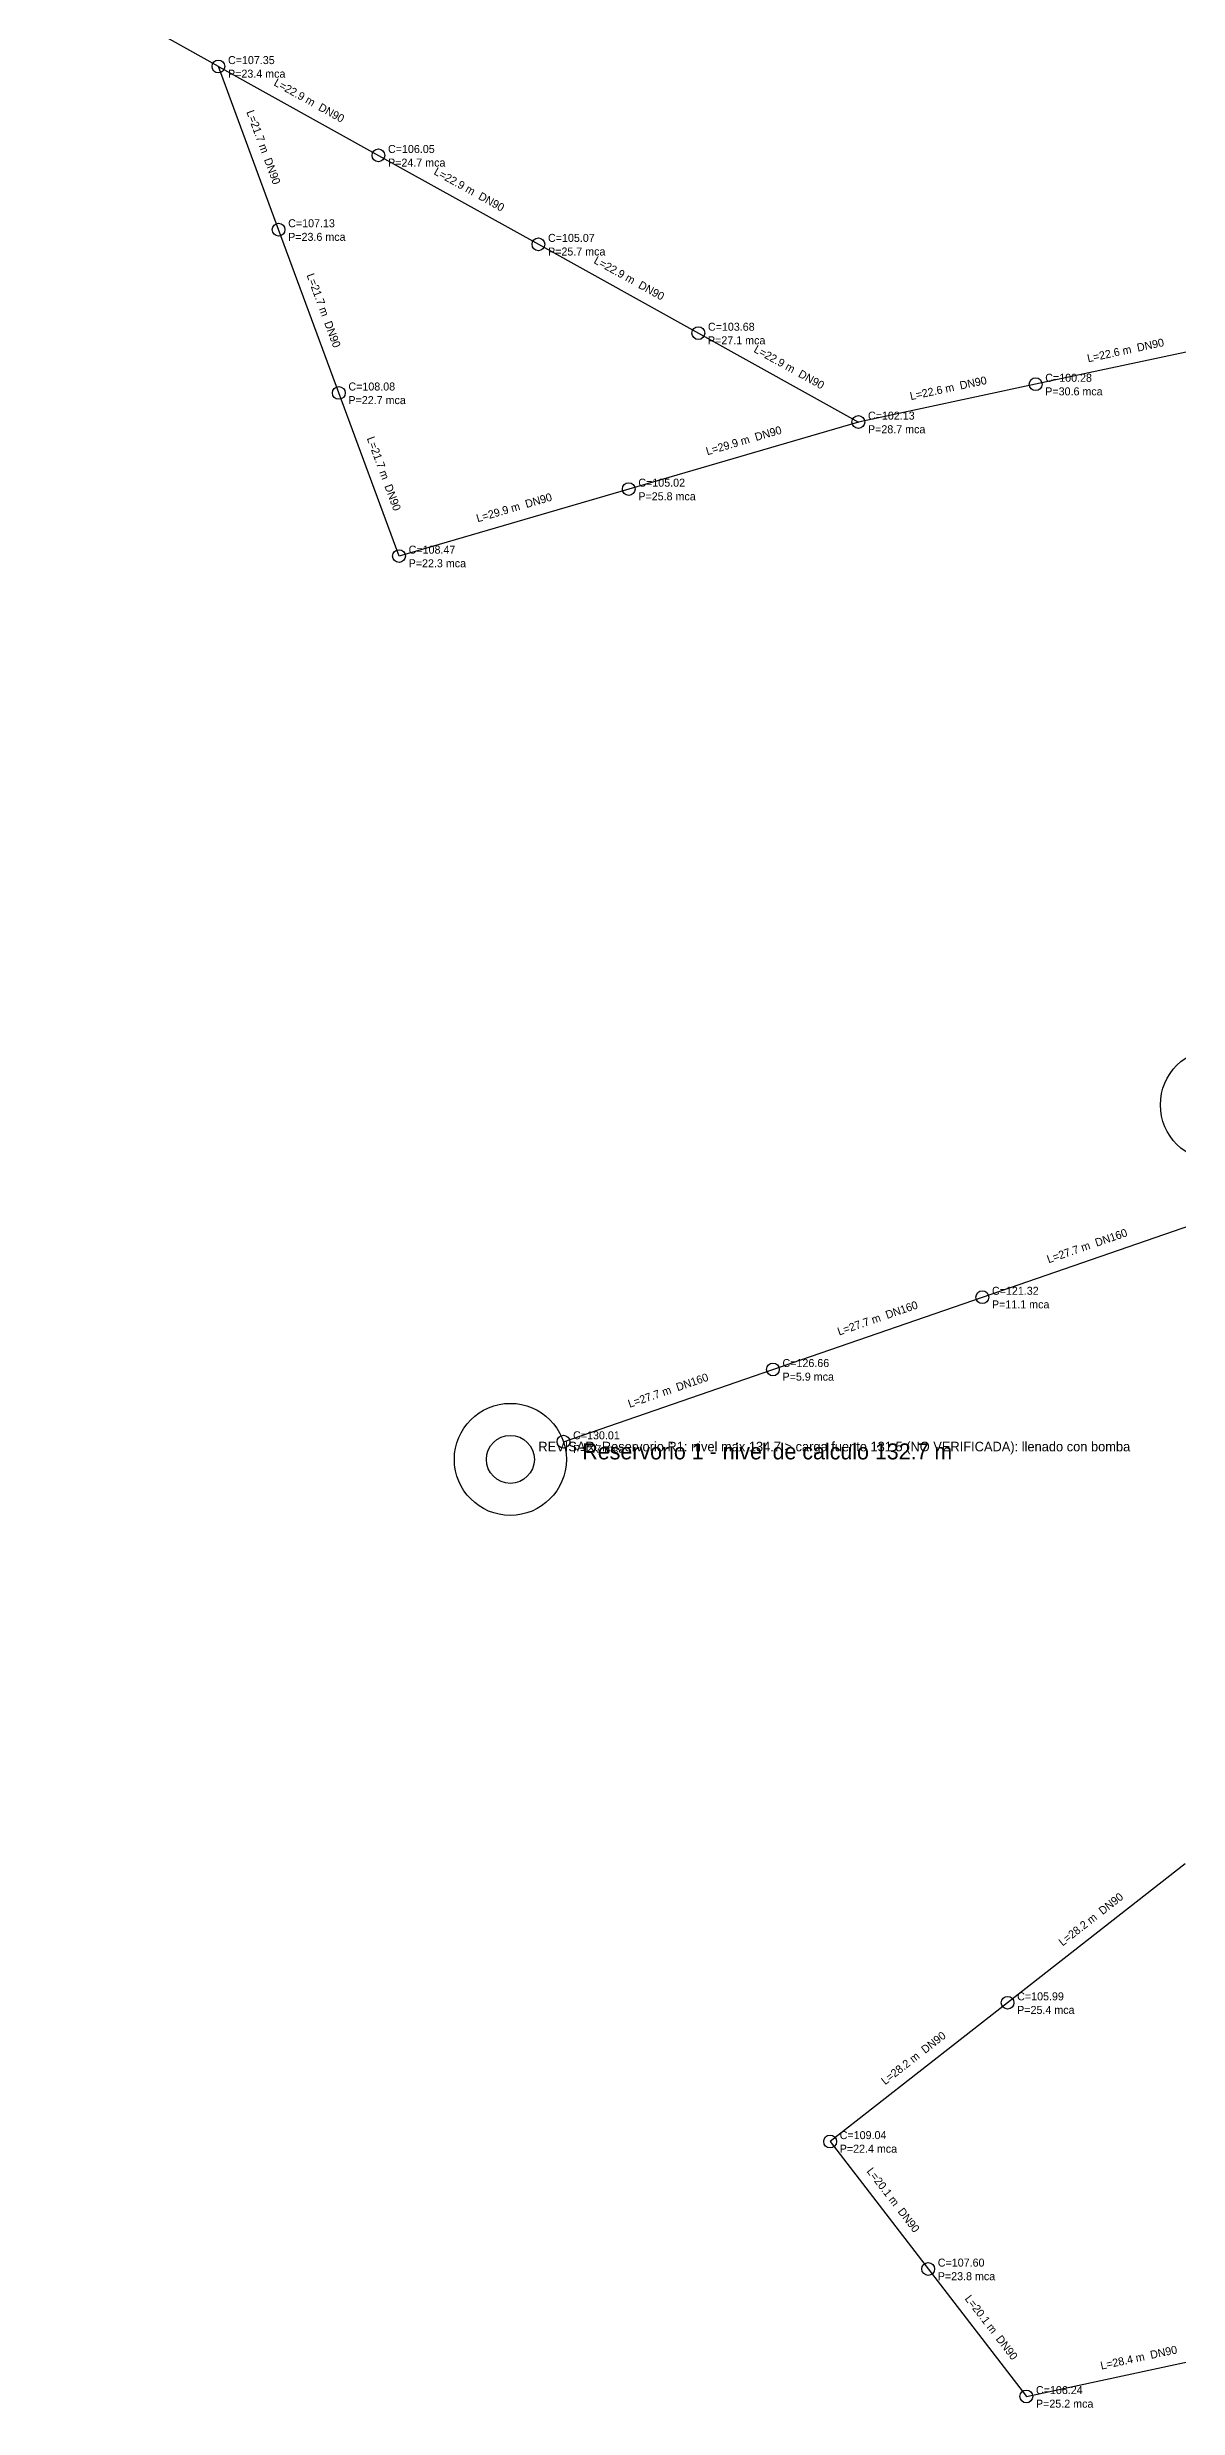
# Model space of a CAD drawing. Extents: x 308163 to 309183, y 8622711 to 8623256.
# Drawn here: x 308241.7 to 308383, y 8622719.3 to 8623014.3 of the extents above; entities that cross this region are included whole.
import ezdxf

# ---------------------------------------------------------------- set-up
doc = ezdxf.new("R2010")
doc.units = 0
for name, color, linetype in [('EPANET_NODO_P_15_25', 2, 'CONTINUOUS'), ('EPANET_NODO_P_25_35', 3, 'CONTINUOUS'), ('EPANET_NODO_P_menor15', 1, 'CONTINUOUS'), ('EPANET_NODO_TXT', 7, 'CONTINUOUS'), ('EPANET_RESERVORIO', 5, 'CONTINUOUS'), ('EPANET_REVISAR', 6, 'CONTINUOUS'), ('EPANET_TUBO_DN160', 3, 'CONTINUOUS'), ('EPANET_TUBO_DN90', 6, 'CONTINUOUS'), ('EPANET_TUBO_TXT', 8, 'CONTINUOUS')]:
    doc.layers.add(name, color=color, linetype=linetype)

msp = doc.modelspace()

# ---------------------------------------------------------------- linework, layer by layer
at = {"layer": 'EPANET_NODO_P_15_25'}
for centre in [(308263.09, 8623011.87), (308283.09, 8623000.76), (308270.61, 8622991.48), (308278.14, 8622971.08), (308285.67, 8622950.69), (308339.55, 8622752.57), (308351.81, 8622736.64)]:
    msp.add_circle(centre, 0.8, dxfattribs=at)
at = {"layer": 'EPANET_NODO_P_25_35'}
for centre in [(308303.09, 8622989.65), (308323.08, 8622978.55), (308365.24, 8622972.17), (308343.08, 8622967.44), (308314.38, 8622959.06), (308361.73, 8622769.91), (308364.08, 8622720.71)]:
    msp.add_circle(centre, 0.8, dxfattribs=at)
at = {"layer": 'EPANET_NODO_P_menor15'}
for centre in [(308358.58, 8622858.08), (308332.4, 8622849.05), (308306.22, 8622840.02)]:
    msp.add_circle(centre, 0.8, dxfattribs=at)
at = {"layer": 'EPANET_RESERVORIO'}
for centre in [(308387.84, 8622882.11), (308299.58, 8622837.81)]:
    msp.add_circle(centre, 7, dxfattribs=at)
at = {"layer": 'EPANET_REVISAR'}
msp.add_circle((308299.58, 8622837.814), 3, dxfattribs=at)
at = {"layer": 'EPANET_TUBO_DN160'}
for p, q in [((308358.58, 8622858.08), (308384.77, 8622867.11)), ((308332.4, 8622849.05), (308358.58, 8622858.08)), ((308306.22, 8622840.02), (308332.4, 8622849.05))]:
    msp.add_line(p, q, dxfattribs=at)
at = {"layer": 'EPANET_TUBO_DN90'}
for p, q in [((308263.09, 8623011.87), (308241.69, 8623023.84)), ((308270.61, 8622991.48), (308263.09, 8623011.87)), ((308263.09, 8623011.87), (308283.09, 8623000.76)), ((308283.09, 8623000.76), (308303.09, 8622989.65)), ((308278.14, 8622971.08), (308270.61, 8622991.48)), ((308303.09, 8622989.65), (308323.08, 8622978.55)), ((308323.08, 8622978.55), (308343.08, 8622967.44)), ((308387.39, 8622976.9), (308365.24, 8622972.17)), ((308285.67, 8622950.69), (308278.14, 8622971.08)), ((308365.24, 8622972.17), (308343.08, 8622967.44)), ((308343.08, 8622967.44), (308314.38, 8622959.06)), ((308314.38, 8622959.06), (308285.67, 8622950.69)), ((308383.91, 8622787.26), (308361.73, 8622769.91)), ((308361.73, 8622769.91), (308339.55, 8622752.57)), ((308339.55, 8622752.57), (308351.81, 8622736.64)), ((308351.81, 8622736.64), (308364.08, 8622720.71)), ((308364.08, 8622720.71), (308391.86, 8622726.69))]:
    msp.add_line(p, q, dxfattribs=at)

# ---------------------------------------------------------------- texts
at = {"layer": 'EPANET_NODO_TXT'}
for s, height, p in [('C=107.35', 1, (308264.29, 8623012.17)), ('P=23.4 mca', 1, (308264.29, 8623010.47)), ('C=106.05', 1, (308284.29, 8623001.06)), ('P=24.7 mca', 1, (308284.29, 8622999.36)), ('C=107.13', 1, (308271.81, 8622991.78)), ('P=23.6 mca', 1, (308271.81, 8622990.08)), ('C=105.07', 1, (308304.29, 8622989.95)), ('P=25.7 mca', 1, (308304.29, 8622988.25)), ('C=103.68', 1, (308324.28, 8622978.85)), ('P=27.1 mca', 1, (308324.28, 8622977.15)), ('C=108.08', 1, (308279.34, 8622971.38)), ('C=100.28', 1, (308366.44, 8622972.47)), ('P=30.6 mca', 1, (308366.44, 8622970.77)), ('P=22.7 mca', 1, (308279.34, 8622969.68)), ('C=102.13', 1, (308344.28, 8622967.74)), ('P=28.7 mca', 1, (308344.28, 8622966.04)), ('C=105.02', 1, (308315.58, 8622959.36)), ('P=25.8 mca', 1, (308315.58, 8622957.66)), ('C=108.47', 1, (308286.87, 8622950.99)), ('P=22.3 mca', 1, (308286.87, 8622949.29)), ('C=121.32', 1, (308359.78, 8622858.38)), ('P=11.1 mca', 1, (308359.78, 8622856.68)), ('C=126.66', 1, (308333.6, 8622849.35)), ('P=5.9 mca', 1, (308333.6, 8622847.65)), ('C=130.01', 1, (308307.42, 8622840.32)), ('P=2.7 mca', 1, (308307.42, 8622838.62)), ('Reservorio 1 - nivel de calculo 132.7 m', 2, (308308.58, 8622837.81)), ('C=105.99', 1, (308362.93, 8622770.21)), ('P=25.4 mca', 1, (308362.93, 8622768.51)), ('C=109.04', 1, (308340.75, 8622752.87)), ('P=22.4 mca', 1, (308340.75, 8622751.17)), ('C=107.60', 1, (308353.01, 8622736.94)), ('P=23.8 mca', 1, (308353.01, 8622735.24)), ('C=106.24', 1, (308365.28, 8622721.01)), ('P=25.2 mca', 1, (308365.28, 8622719.31))]:
    msp.add_text(s, height=height, dxfattribs=at).set_placement(p)
at = {"layer": 'EPANET_REVISAR'}
msp.add_text('REVISAR: Reservorio R1: nivel max 134.7 > carga fuente 131.5 (NO VERIFICADA): llenado con bomba', height=1.2, dxfattribs=at).set_placement((308303.08, 8622838.814))
at = {"layer": 'EPANET_TUBO_TXT'}
for s, rotation, p in [('L=22.9 m  DN90', -29.05, (308269.927, 8623009.559)), ('L=21.7 m  DN90', -69.76, (308266.568, 8623006.197)), ('L=22.9 m  DN90', -29.05, (308289.927, 8622998.449)), ('L=21.7 m  DN90', -69.74, (308274.092, 8622985.802)), ('L=22.9 m  DN90', -29.04, (308309.922, 8622987.343)), ('L=22.9 m  DN90', -29.05, (308329.917, 8622976.239)), ('L=22.6 m  DN90', 12.05, (308371.799, 8622974.9)), ('L=22.6 m  DN90', 12.05, (308349.644, 8622970.17)), ('L=21.7 m  DN90', -69.73, (308281.621, 8622965.407)), ('L=29.9 m  DN90', 16.28, (308324.2, 8622963.281)), ('L=29.9 m  DN90', 16.25, (308295.495, 8622954.908)), ('L=27.7 m  DN160', 19.02, (308366.855, 8622862.308)), ('L=27.7 m  DN160', 19.03, (308340.67, 8622853.278)), ('L=27.7 m  DN160', 19.03, (308314.49, 8622844.248)), ('L=28.2 m  DN90', 38.03, (308368.601, 8622776.935)), ('L=28.2 m  DN90', 38.02, (308346.42, 8622759.591)), ('L=20.1 m  DN90', -52.42, (308344.063, 8622748.837)), ('L=20.1 m  DN90', -52.39, (308356.327, 8622732.907)), ('L=28.4 m  DN90', 12.15, (308373.454, 8622724.058))]:
    msp.add_text(s, height=1, rotation=rotation, dxfattribs=at).set_placement(p)

doc.saveas('drawing.dxf')
